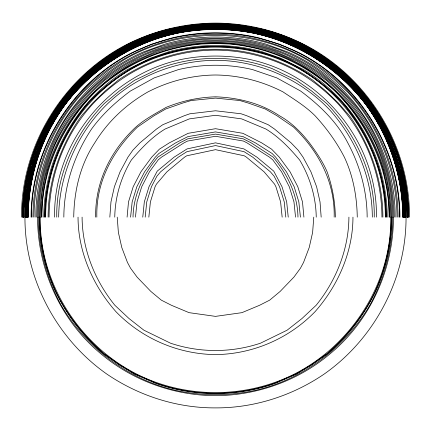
<?xml version="1.0" encoding="UTF-8"?>
<svg xmlns="http://www.w3.org/2000/svg" width="431" height="431" viewBox="0 0 431 431"><rect width="100%" height="100%" fill="white"/><g stroke="black" fill="none" stroke-linecap="round" stroke-linejoin="round"><path stroke-width="0.65" d="M21.55 217.143C20.747 140.377 70.151 66.444 141.379 37.809C164.954 28.144 190.346 23.129 215.818 23.112C246.166 23.172 276.379 30.509 303.467 44.188C367.471 76.142 410.037 145.608 409.45 217.143M22.504 217.143C21.27 129.397 86.222 47.017 172.093 28.489L187.819 25.564C206.174 22.951 224.826 22.951 243.181 25.564L258.907 28.489C344.778 47.017 409.73 129.397 408.496 217.143M22.66 217.143C22.25 150.802 58.568 85.904 115.389 51.639C175.476 14.611 255.524 14.611 315.611 51.639C372.432 85.904 408.75 150.802 408.34 217.143M22.897 217.143C23.129 186.65 30.235 156.216 44.097 129.02M23.252 217.143C23.296 176.888 36.156 136.848 59.661 104.162L60.426 103.047C92.719 59.553 143.539 30.396 197.565 25.451L215.5 24.75L233.435 25.451C287.461 30.396 338.281 59.553 370.574 103.047L371.339 104.162C394.844 136.848 407.704 176.888 407.748 217.143M23.333 217.143C22.735 150.306 59.914 85.225 117.685 51.639C147.111 34.205 181.268 24.691 215.5 24.869C249.732 24.691 283.889 34.205 313.315 51.639C371.086 85.225 408.265 150.306 407.667 217.143M23.414 217.143C23.538 196.805 26.749 176.543 32.912 157.159M23.533 217.143C23.102 155.462 54.812 95.332 105.299 60.103C133.928 39.711 168.295 27.967 203.281 25.424M23.732 217.143C21.922 114.016 112.653 23.678 215.5 25.348C318.347 23.678 409.078 114.016 407.268 217.143M24.109 217.143C23.705 150.764 60.954 86.378 117.83 52.49L119.204 51.639C139.062 40.374 160.709 32.4 183.197 28.398L183.768 28.311C204.773 24.923 226.227 24.923 247.232 28.311L247.803 28.398C270.291 32.4 291.938 40.374 311.796 51.639L313.17 52.49C370.046 86.378 407.295 150.764 406.891 217.143M25.079 217.143C24.799 155.494 56.73 95.289 107.2 60.103C125.362 48.073 145.204 38.531 166.274 32.853L167.406 32.535C198.81 24.502 232.19 24.502 263.594 32.535L264.726 32.853C285.796 38.531 305.638 48.073 323.8 60.103C374.27 95.289 406.201 155.494 405.921 217.143M25.197 217.143C24.017 124.694 96.689 40.288 188.406 28.398C206.379 26.054 224.621 26.054 242.594 28.398C334.311 40.288 406.983 124.694 405.803 217.143M25.321 217.143C24.125 124.575 96.943 40.191 188.783 28.435L189.047 28.398C206.6 26.183 224.4 26.183 241.953 28.398L242.217 28.435C334.057 40.191 406.875 124.575 405.679 217.143M25.44 217.143C25.213 155.499 57.054 94.998 107.825 60.103C139.375 38.677 177.292 26.544 215.5 26.797C253.708 26.544 291.625 38.677 323.175 60.103C373.946 94.998 405.786 155.499 405.56 217.143M25.564 217.143C25.354 155.505 57.156 94.895 108.036 60.103C139.515 38.709 177.378 26.663 215.5 26.9C253.622 26.663 291.485 38.709 322.964 60.103C373.844 94.895 405.646 155.505 405.436 217.143M25.682 217.143C25.531 160.747 52.027 105.288 95.563 69.542M25.801 217.143C25.715 165.962 47.426 115.503 84.093 79.886M26.286 217.143C25.752 144.353 70.706 73.626 137.467 44.188C186.397 21.954 244.603 21.954 293.533 44.188C360.294 73.626 405.248 144.353 404.714 217.143M26.41 217.143C26.286 155.462 57.953 94.314 109.496 60.103C140.538 39.022 177.96 27.439 215.5 27.6C253.04 27.439 290.462 39.022 321.504 60.103C373.047 94.314 404.714 155.462 404.59 217.143M26.652 217.143C26.566 165.962 48.272 115.503 84.939 79.886L85.273 79.584C109.97 56.854 140.231 40.121 172.998 32.535L173.187 32.492C200.965 26.243 230.035 26.243 257.813 32.492L258.002 32.535C290.769 40.121 321.03 56.854 345.727 79.584L346.061 79.886C382.728 115.503 404.434 165.962 404.348 217.143M26.77 217.143C26.706 165.962 48.369 115.433 85.128 79.886C105.309 61.428 128.944 46.661 154.885 37.809L173.558 32.535C201.099 26.361 229.901 26.361 257.442 32.535L276.115 37.809C302.056 46.661 325.691 61.428 345.872 79.886C382.631 115.433 404.294 165.962 404.23 217.143M27.013 217.143C26.032 138.033 79.805 62.344 155.182 37.933L155.543 37.809C194.192 24.933 236.808 24.933 275.457 37.809L275.818 37.933C351.195 62.344 404.968 138.033 403.987 217.143M27.131 217.143C26.156 138.367 79.487 62.888 154.487 38.332L155.974 37.809C194.359 25.084 236.641 25.084 275.026 37.809L276.513 38.332C351.513 62.888 404.844 138.367 403.869 217.143M27.255 217.143C27.126 155.295 58.88 93.963 110.956 60.103C141.616 39.388 178.558 28.462 215.5 28.301C252.442 28.462 289.384 39.388 320.044 60.103C372.12 93.963 403.874 155.295 403.745 217.143M27.498 217.143C27.509 171.565 44.533 126.391 74.423 92.013L75.215 91.081C89.74 75.517 106.608 62.258 125.049 51.639L125.534 51.386C180.584 21.167 250.416 21.167 305.466 51.386L305.951 51.639C324.392 62.258 341.26 75.517 355.785 91.081L356.577 92.013C386.467 126.391 403.491 171.565 403.502 217.143M27.616 217.143C27.239 149.756 65.189 84.314 124.548 52.076L125.313 51.639C180.47 21.259 250.53 21.259 305.687 51.639L306.452 52.076C365.811 84.314 403.761 149.756 403.384 217.143M27.74 217.143C27.25 149.514 65.841 83.566 125.626 51.639C180.594 21.426 250.406 21.426 305.374 51.639C365.159 83.566 403.75 149.514 403.26 217.143M27.859 217.143C27.622 155.101 59.683 93.883 112.001 60.103C142.472 39.889 178.946 29.022 215.5 28.969C257.388 29.006 299.173 43.332 331.918 69.542C376.931 104.2 403.147 160.601 403.141 217.143M27.977 217.143C28.117 171.193 45.131 125.216 76.05 91.081C103.273 61.294 139.827 40.336 179.452 32.535C203.238 28.08 227.762 28.08 251.548 32.535C291.173 40.336 327.727 61.294 354.95 91.081C385.869 125.216 402.883 171.193 403.023 217.143M28.101 217.143C28.139 176.306 41.759 135.797 66.11 103.047L66.67 102.352C94.712 66.649 135.377 41.134 180.045 32.535L180.368 32.476C203.572 28.284 227.428 28.284 250.632 32.476L250.955 32.535C295.623 41.134 336.288 66.649 364.33 102.352L364.89 103.047C389.241 135.797 402.861 176.306 402.899 217.143M28.22 217.143C28.284 176.311 41.839 135.743 66.288 103.047C94.341 67.101 135.113 41.295 180.002 32.686L180.788 32.535C203.718 28.446 227.282 28.446 250.212 32.535L250.998 32.686C295.887 41.295 336.659 67.101 364.712 103.047C389.161 135.743 402.716 176.311 402.78 217.143M406.045 217.143C406.341 278.787 374.388 338.89 324.02 374.173C292.207 395.798 254.037 408.092 215.5 407.888C176.963 408.092 138.793 395.798 106.98 374.173C56.612 338.89 24.659 278.787 24.955 217.143M31.086 217.143C30.881 149.158 71.514 83.07 132.301 52.582L151.593 44.188L172.411 37.809C200.684 31.167 230.316 31.167 258.589 37.809L279.407 44.188L298.699 52.582C359.486 83.07 400.119 149.158 399.914 217.143M31.501 217.143C31.054 141.831 81.324 69.369 152.455 44.188L154.045 43.628C193.481 29.712 237.519 29.712 276.955 43.628L278.545 44.188C349.676 69.369 399.946 141.831 399.499 217.143M32.961 217.143C33.042 159.906 61.321 103.041 107.922 69.542C138.814 46.737 177.119 34.308 215.5 34.378C259.532 34.168 303.106 50.874 336.158 79.886C374.846 114.215 398.002 165.391 398.039 217.143M34.006 217.143C34.001 171.333 52.199 126.197 83.027 92.444L96.382 79.886L109.469 69.542L123.568 60.103C179.129 27.185 251.871 27.185 307.432 60.103L321.531 69.542L334.618 79.886L347.973 92.444C378.801 126.197 396.999 171.333 396.994 217.143M35.881 217.143C35.186 147.073 78.938 79.482 143.469 51.935L164.906 44.188C197.791 34.642 233.209 34.642 266.094 44.188L287.531 51.935C352.062 79.482 395.814 147.073 395.119 217.143M36.926 217.143C37.028 186.44 45.056 155.947 59.753 129.02C72.435 105.514 91.744 86.243 112.89 70.253L113.897 69.542C173.364 27.826 257.636 27.826 317.103 69.542L318.11 70.253C339.256 86.243 358.565 105.514 371.247 129.02C385.944 155.947 393.972 186.44 394.074 217.143M37.971 217.143C37.799 164.771 61.536 113.067 102.249 79.886C133.815 53.762 174.512 39.07 215.5 39.092C256.488 39.07 297.185 53.762 328.751 79.886C369.464 113.067 393.201 164.771 393.029 217.143M39.011 217.143C38.052 152.305 76.47 89.772 133.896 60.103L135.91 59.074C185.125 34.114 245.875 34.114 295.09 59.074L297.104 60.103C354.53 89.772 392.948 152.305 391.989 217.143M39.846 217.143C39.997 192.021 45.255 166.991 55.346 143.976L55.825 142.86C67.748 118.762 84.665 97.18 105.25 79.886L119.92 69.542L133.896 61.137L156.211 51.327C194.262 37.896 236.738 37.896 274.789 51.327L297.104 61.137L311.08 69.542L325.75 79.886C346.335 97.18 363.252 118.762 375.175 142.86L375.654 143.976C385.745 166.991 391.003 192.021 391.154 217.143M40.891 217.143C39.226 133.459 105.573 56.423 188.169 44.371L189.565 44.188C206.756 41.829 224.244 41.829 241.435 44.188L242.831 44.371C325.427 56.423 391.774 133.459 390.109 217.143M41.516 217.143L42.163 201.913L44.097 186.779L47.437 171.387C61.294 123.557 95.159 81.249 140.625 60.103C173.715 44.328 211.955 38.962 247.96 46.257A148.803 148.803 0 0 1 273.685 53.185C326.93 71.422 368.263 117.604 383.563 171.387L386.903 186.779L388.837 201.913L389.484 217.143M41.931 217.143C41.403 169.879 62.813 124.139 96.016 91.081L96.253 90.86C125.092 64.197 162.589 47.254 201.778 44.005L215.5 43.504L229.222 44.005C268.411 47.254 305.908 64.197 334.747 90.86L334.984 91.081C368.187 124.139 389.597 169.879 389.069 217.143M390.734 217.143C392.027 289.282 343.157 357.978 275.522 382.184L274.202 382.647C236.517 395.895 194.483 395.895 156.798 382.647L155.478 382.184C87.843 357.978 38.973 289.282 40.266 217.143M391.364 217.143C391.24 242.675 385.729 268.071 375.417 291.426L374.668 292.935C363.144 316.133 346.637 336.654 327.124 353.619L311.511 364.745L296.598 373.709L274.423 383.304C236.603 396.579 194.397 396.579 156.577 383.304L134.402 373.709L119.489 364.745L103.876 353.619C84.363 336.654 67.856 316.133 56.332 292.935L55.583 291.426C45.271 268.071 39.76 242.675 39.636 217.143M391.569 217.143C392.194 269.892 367.131 320.993 326.59 354.395L311.936 364.745L296.248 374.178L276.821 382.647C237.626 397.118 193.374 397.118 154.179 382.647L134.752 374.178L119.064 364.745L104.41 354.395C63.869 320.993 38.806 269.892 39.431 217.143M392.614 217.143C392.512 247.841 384.484 278.334 369.782 305.267C345.215 347.246 303.742 378.973 256.229 390.093L255.281 390.324C229.13 396.041 201.87 396.041 175.719 390.324L174.77 390.093C127.258 378.973 85.785 347.246 61.218 305.267C46.516 278.334 38.488 247.841 38.386 217.143M393.449 217.143C393.503 269.402 370.067 321.251 329.37 354.395C297.756 380.885 256.704 395.556 215.5 395.653C174.296 395.556 133.244 380.885 101.63 354.395C60.933 321.251 37.497 269.402 37.551 217.143M43.8 217.143C43.908 157.902 76.508 99.841 127.56 69.542L149.988 58.341L169.561 51.51C199.564 43.499 231.436 43.499 261.439 51.51L281.012 58.341L303.44 69.542C354.492 99.841 387.092 157.902 387.2 217.143M44.727 217.143C44.716 175.433 61.154 134.65 88.069 103.047L89.319 101.694C106.074 84.433 125.566 69.757 147.704 60.103L148.894 59.586C191.008 41.904 239.992 41.904 282.106 59.586L283.296 60.103C305.434 69.757 324.926 84.433 341.681 101.694L342.931 103.047C369.846 134.65 386.284 175.433 386.273 217.143M45.034 217.143C45.023 175.433 61.466 134.65 88.377 103.047L88.624 102.783C105.703 85.026 125.626 69.984 148.291 60.103L148.528 60.001C190.874 42.152 240.126 42.152 282.472 60.001L282.709 60.103C305.374 69.984 325.297 85.026 342.376 102.783L342.623 103.047C369.534 134.65 385.977 175.433 385.966 217.143M45.654 217.143C45.465 150.807 86.572 87.035 147.795 60.965L149.88 60.103C191.412 42.836 239.588 42.836 281.12 60.103L283.205 60.965C344.428 87.035 385.535 150.807 385.346 217.143M48.121 217.143C48.17 180.864 60.518 145.139 81.567 115.718L92.649 103.047L105.024 91.081L118.638 79.886C147.052 60.545 180.993 49.059 215.5 49.285C250.007 49.059 283.948 60.545 312.362 79.886L325.976 91.081L338.351 103.047L349.433 115.718C370.482 145.139 382.83 180.864 382.879 217.143M49.048 217.143C49.29 169.593 69.72 121.957 106.312 91.081C136.126 64.769 175.81 50.217 215.5 50.131C255.19 50.217 294.874 64.769 324.688 91.081C361.28 121.957 381.71 169.593 381.952 217.143M54.602 217.143C53.212 143.83 107.394 76.411 178.52 60.103L180.476 59.602C203.556 54.877 227.444 54.877 250.524 59.602L252.48 60.103C323.606 76.411 377.788 143.83 376.398 217.143M56.763 217.143C55.955 174.657 75.172 133.966 104.178 103.639L119.268 91.081L134.617 80.263L158.78 68.653C195.044 54.974 235.956 54.974 272.22 68.653L296.383 80.263L311.732 91.081L326.822 103.639C355.828 133.966 375.045 174.657 374.237 217.143M58.675 217.143C59.004 174.56 77.532 132.387 108.326 103.047C137.047 75.91 176.042 60.604 215.5 60.302C258.395 60.464 300.402 78.895 329.844 110.04C355.909 139.299 372.233 177.717 372.325 217.143M63.842 217.143C63.923 185.793 74.272 155.02 91.577 129.02C102.222 114.317 115.815 101.856 130.334 91.081L154.158 77.909L178.606 69.542C202.807 63.826 228.193 63.826 252.394 69.542L276.842 77.909L300.666 91.081C319.457 105.067 336.95 121.79 347.79 142.86C360.036 165.639 367.034 191.235 367.158 217.143M73.733 217.143C74.067 191.122 80.236 164.75 94.745 142.86C107.825 121.375 126.434 104.113 148.253 91.733L149.605 91.081C170.073 80.796 192.576 75.22 215.5 75.005C238.424 75.22 260.927 80.796 281.395 91.081L282.747 91.733C293.867 99.189 305.504 106.204 315.029 115.718C326.547 128.212 336.584 142.025 344.353 157.159C353.156 175.848 356.911 196.579 357.267 217.143M352.962 217.143C352.93 252.033 337.942 285.764 315.045 311.688C288.889 338.615 253.056 354.093 215.5 354.621C177.944 354.093 142.111 338.615 115.955 311.688C93.058 285.764 78.07 252.033 78.038 217.143M95.655 217.143C95.084 182.997 109.603 152.687 133.755 129.02C143.13 119.98 154.912 113.929 166.07 107.411C182.054 100.881 198.179 97.363 215.5 96.813C237.95 97.605 260.556 103.106 279.39 115.718C291.442 122.399 300.983 132.112 309.42 142.86C316.133 151.998 322.641 161.361 327.113 171.829C332.285 186.391 335.151 201.681 335.345 217.143M96.835 217.143C95.908 181.957 112.566 150.995 137.478 127.075L154.039 115.718L165.746 108.995L182.717 103.047L191.245 100.515L215.5 98.096L239.755 100.515L248.283 103.047L265.254 108.995L276.961 115.718L293.522 127.075C318.434 150.995 335.092 181.957 334.165 217.143M348.911 217.143C348.722 249.21 336.212 280.489 316.155 305.267L301.942 318.563L287.105 330.2L260.443 343.205C231.372 352.93 199.628 352.93 170.557 343.205L143.895 330.2L129.058 318.563L114.845 305.267C94.788 280.489 82.278 249.21 82.089 217.143M109.83 217.143L110.972 201.913L114.387 186.779L120.06 171.829L127.953 157.159L132.856 150.193L139.908 142.86L156.528 129.02L162.799 124.721L184.323 115.718L189.812 113.8L215.5 110.772L241.188 113.8L246.677 115.718L268.201 124.721L274.472 129.02L291.092 142.86L298.144 150.193L303.047 157.159L310.94 171.829L316.613 186.779L320.028 201.913L321.17 217.143M114.759 217.143C115.061 197.048 120.966 177.27 131.315 160.079C141.072 148.399 152.041 136.939 165.111 129.02L189.333 118.891L215.5 115.292L241.667 118.891L265.889 129.02C278.959 136.939 289.928 148.399 299.685 160.079C310.034 177.27 315.939 197.048 316.241 217.143M127.091 217.143L128.508 201.913L133.179 186.779L140.921 171.829L151.701 157.159L159.362 149.191L169.329 142.86L188.137 133.308L215.5 128.702L242.863 133.308L261.671 142.86L271.638 149.191L279.299 157.159L290.079 171.829L297.821 186.779L302.492 201.913L303.909 217.143M313.773 217.143L312.631 232.374L309.216 247.507L303.543 262.457L300.455 268.195L293.894 277.128L280.15 291.426L269.677 300.148L259.597 305.267L241.91 312.664L215.5 316.376L189.09 312.664L171.403 305.267L161.323 300.148L150.85 291.426L137.106 277.128L130.545 268.195L127.457 262.457L121.784 247.507L118.369 232.374L117.227 217.143M130.598 217.143L132.161 201.913L136.826 186.779L144.574 171.829L155.349 157.159L158.872 153.495L175.627 142.86L187.894 136.627L215.5 131.913L243.106 136.627L255.373 142.86L272.128 153.495L275.651 157.159L286.426 171.829L294.174 186.779L298.839 201.913L300.402 217.143M133.034 217.143C133.324 194.785 143.701 174.049 157.784 157.159L179.824 142.86L187.738 138.841L215.5 134.1L243.262 138.841L251.176 142.86L273.216 157.159C287.299 174.049 297.676 194.785 297.966 217.143M135.463 217.143L137.026 201.913L141.691 186.779L149.438 171.829L158.225 159.869L161.49 157.159L184.021 142.86L187.577 141.05L215.5 136.288L243.423 141.05L246.979 142.86L269.51 157.159L272.785 159.879L281.562 171.829L289.309 186.779L293.974 201.913L295.537 217.143M142.763 217.143L144.32 201.913L148.986 186.779L157.234 171.145L174.081 157.159L187.097 148.894L215.5 142.844L243.903 148.894L256.919 157.159L273.766 171.145L282.014 186.779L286.68 201.913L288.237 217.143M145.193 217.143L146.75 201.913L151.421 186.779L156.906 176.187L160.607 171.829L178.278 157.159L186.941 151.658L215.5 145.57L244.059 151.658L252.722 157.159L270.393 171.829L274.094 176.187L279.579 186.779L284.25 201.913L285.807 217.143M148.84 217.143L150.397 201.913L155.068 186.779L156.415 184.172L166.905 171.829L184.57 157.159L186.698 155.806L215.5 149.665L244.302 155.806L246.43 157.159L264.095 171.829L274.585 184.172L275.932 186.779L280.603 201.913L282.16 217.143M24.131 201.913L25.962 186.779M25.925 186.779L28.936 171.829M28.301 171.829L32.438 157.159L37.712 142.86M28.893 171.829C39.442 126.779 67.522 86.728 105.175 60.103M38.348 142.86C46.413 124.042 57.425 106.559 70.824 91.081M44.054 129.02C53.444 110.966 65.469 94.346 79.789 79.886M44.409 129.02C76.039 65.927 144.94 23.872 215.5 24.632C286.06 23.872 354.961 65.927 386.591 129.02M51.542 115.718L60.011 103.047M79.751 79.886L90.984 69.542M81.308 79.886C95.79 65.932 112.297 54.15 130.232 45.045L146.82 37.809L162.347 32.535M90.941 69.542C110.88 52.981 134.019 40.417 158.705 32.535L174.744 28.398L189.155 25.86L196.358 25.036M91.464 69.159C111.365 52.803 134.359 40.315 158.915 32.535M95.445 69.542C129.187 42.427 172.114 26.69 215.5 26.997C258.886 26.69 301.813 42.427 335.555 69.542M96.129 69.111C129.763 42.324 172.411 26.797 215.5 27.099C258.589 26.797 301.237 42.324 334.871 69.111M118.051 51.639L131.681 44.188L146.61 37.809L162.04 32.535L178.062 28.667C202.721 23.818 228.279 23.818 252.938 28.667L268.96 32.535L284.39 37.809L299.319 44.188L312.949 51.639M177.367 28.909L179.754 28.398M174.533 28.398L177.933 27.773M188.46 26.032L201.595 24.632M195.006 26.318C208.604 24.691 222.396 24.691 235.994 26.318M201.229 24.702L205.749 24.373M205.49 24.438L209.283 24.211M209.116 24.276L212.467 24.125M212.386 24.184L218.614 24.184M211.034 25.208L219.966 25.208M218.533 24.125L221.884 24.276M221.717 24.211L225.51 24.438M225.251 24.373L229.771 24.702M229.405 24.632L242.54 26.032M227.719 25.424C314.727 29.96 392.544 100.439 405.075 186.779M234.642 25.036L241.845 25.86L256.256 28.398L272.295 32.535C296.981 40.417 320.12 52.981 340.059 69.542M253.067 27.773L256.467 28.398M251.246 28.398L253.633 28.909M268.653 32.535L284.18 37.809L300.768 45.045C318.703 54.15 335.21 65.932 349.692 79.886M272.085 32.535C296.641 40.315 319.635 52.803 339.536 69.159M325.825 60.103C363.452 86.744 391.607 126.773 402.107 171.829M335.437 69.542C378.973 105.288 405.469 160.747 405.318 217.143M340.016 69.542L351.249 79.886M346.907 79.886C383.574 115.503 405.285 165.962 405.199 217.143M351.211 79.886C365.547 94.33 377.588 110.95 386.946 129.02M360.176 91.081C373.575 106.559 384.587 124.042 392.652 142.86M370.989 103.047L379.458 115.718M386.903 129.02C400.733 156.221 407.985 186.634 408.103 217.143M393.287 142.86L398.562 157.159L402.699 171.829M398.088 157.159C404.251 176.543 407.462 196.805 407.586 217.143M402.026 171.829L405 186.779L406.869 201.913M405 186.779L406.789 201.913L407.467 217.143"/></g></svg>
